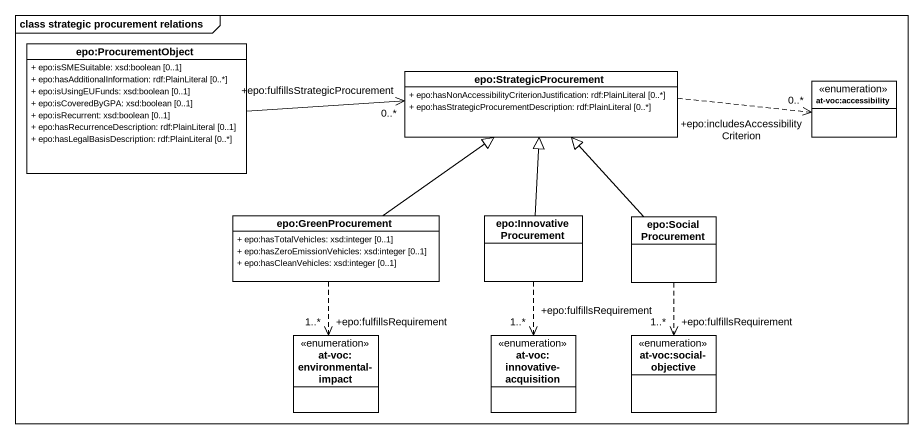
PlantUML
@startuml
mainframe class strategic procurement relations
hide circle
hide empty members
skinparam classAttributeIconSize 0
class "epo:ProcurementObject" as epo_ProcurementObject {
  + epo:isSMESuitable: xsd:boolean [0..1]
  + epo:hasAdditionalInformation: rdf:PlainLiteral [0..*]
  + epo:isUsingEUFunds: xsd:boolean [0..1]
  + epo:isCoveredByGPA: xsd:boolean [0..1]
  + epo:isRecurrent: xsd:boolean [0..1]
  + epo:hasRecurrenceDescription: rdf:PlainLiteral [0..1]
  + epo:hasLegalBasisDescription: rdf:PlainLiteral [0..*]
}
class "epo:StrategicProcurement" as epo_StrategicProcurement {
  + epo:hasNonAccessibilityCriterionJustification: rdf:PlainLiteral [0..*]
  + epo:hasStrategicProcurementDescription: rdf:PlainLiteral [0..*]
}
enum "at-voc:accessibility" as at_voc_accessibility
class "epo:GreenProcurement" as epo_GreenProcurement {
  + epo:hasTotalVehicles: xsd:integer [0..1]
  + epo:hasZeroEmissionVehicles: xsd:integer [0..1]
  + epo:hasCleanVehicles: xsd:integer [0..1]
}
class "epo:InnovativeProcurement" as epo_InnovativeProcurement
class "epo:SocialProcurement" as epo_SocialProcurement
enum "at-voc:environmental-impact" as at_voc_environmental_impact
enum "at-voc:innovative-acquisition" as at_voc_innovative
enum "at-voc:social-objective" as at_voc_social_objective
epo_ProcurementObject -right-> "+epo:fulfillsStrategicProcurement\n0..*" epo_StrategicProcurement
epo_StrategicProcurement .right.> "+epo:includesAccessibilityCriterion\n0..*" at_voc_accessibility
epo_GreenProcurement -up-|> epo_StrategicProcurement
epo_GreenProcurement ..> "+epo:fulfillsRequirement\n1..*" at_voc_environmental_impact
epo_InnovativeProcurement -up-|> epo_StrategicProcurement
epo_InnovativeProcurement ..> "+epo:fulfillsRequirement\n1..*" at_voc_innovative
epo_SocialProcurement -up-|> epo_StrategicProcurement
epo_SocialProcurement ..> "+epo:fulfillsRequirement\n1..*" at_voc_social_objective
@enduml
